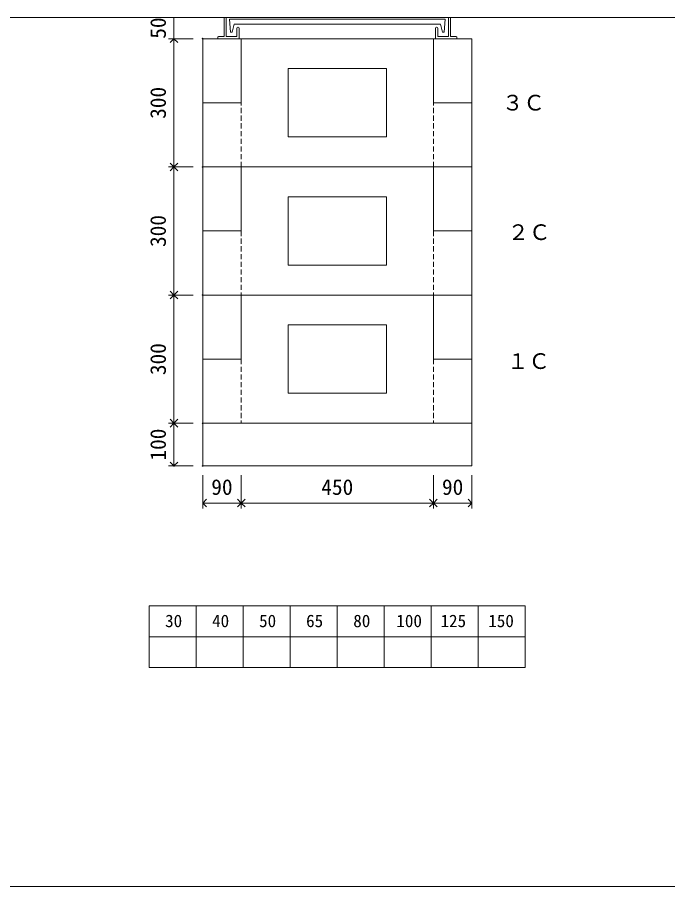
# Model space of a CAD drawing. Units: millimetres, scale not verified. Extents: x -4890 to 18490, y -2292 to 2292.
# Drawn here: x 1846 to 3368, y -1984 to 52 of the extents above; entities that cross this region are included whole.
import ezdxf
from ezdxf.enums import TextEntityAlignment as Align

# ---------------------------------------------------------------- set-up
doc = ezdxf.new("R2010")
doc.units = ezdxf.units.MM
doc.header["$LTSCALE"] = 10
doc.header["$PDMODE"] = 32
doc.header["$PDSIZE"] = 2
for name, pattern in [('DASHED1', [1.8, 1.2, -0.6]), ('USER2', [50.8, 31.75, -6.35, 6.35, -6.35]), ('USER5', [3.185, 0.01, -3.175])]:
    doc.linetypes.add(name, pattern=pattern)
for name, color, linetype, lineweight in [('0-1_Defpoints', 7, 'USER2', 5), ('0-2_waku', 7, 'Continuous', 18), ('0-3_gaikei', 7, 'Continuous', 18), ('0-4_kakure', 7, 'USER5', 18), ('0-5_sunpou', 7, 'Continuous', 5), ('0-9_uchigawa', 6, 'Continuous', 18), ('0-B_futa', 3, 'Continuous', 18), ('0-C_GL', 4, 'Continuous', 18), ('0-E_文字１', 150, 'USER2', 18)]:
    doc.layers.add(name, color=color, linetype=linetype, lineweight=lineweight)
doc.styles.add('ＭＳ ゴシック', font='')
doc.styles.get('ＭＳ ゴシック').set_extended_font_data('MS Gothic')

# ---------------------------------------------------------------- blocks, each defined once
blk = doc.blocks.new('_Open90')
at = {"layer": '0-5_sunpou'}
blk.add_line((0, 0), (-1, 0), dxfattribs=at)
blk.add_lwpolyline([(-0.5, 0.5), (0, 0), (-0.5, -0.5)], dxfattribs=at)
blk = doc.blocks.new('D59')
at = {"layer": '0-1_Defpoints'}
for p in [(3727.32, 1914.36), (3660.08, 1614.36), (3727.32, 1614.36)]:
    blk.add_point(p, dxfattribs=at)
at = {"layer": '0-5_sunpou'}
for p, q in [((3705.32, 1914.36), (3647.08, 1914.36)), ((3660.08, 1896.36), (3660.08, 1632.36)), ((3705.32, 1614.36), (3647.08, 1614.36))]:
    blk.add_line(p, q, dxfattribs=at)
at = {"layer": '0-5_sunpou', "xscale": 18, "yscale": 18}
for p, rotation in [((3660.08, 1914.36), 90), ((3660.08, 1614.36), 270)]:
    blk.add_blockref('_Open90', p, dxfattribs=dict(at, rotation=rotation))
at = {"layer": '0-5_sunpou', "style": 'ＭＳ ゴシック'}
blk.add_text('300', height=36.66, rotation=90, dxfattribs=at).set_placement((3652.08, 1726.86), align=Align.BOTTOM_LEFT)
blk = doc.blocks.new('D44')
at = {"layer": '0-1_Defpoints'}
for p in [(3727.32, 2214.36), (3660.08, 1914.36), (3727.32, 1914.36)]:
    blk.add_point(p, dxfattribs=at)
at = {"layer": '0-5_sunpou'}
for p, q in [((3705.32, 2214.36), (3647.08, 2214.36)), ((3660.08, 2196.36), (3660.08, 1932.36)), ((3705.32, 1914.36), (3647.08, 1914.36))]:
    blk.add_line(p, q, dxfattribs=at)
at = {"layer": '0-5_sunpou', "xscale": 18, "yscale": 18}
for p, rotation in [((3660.08, 2214.36), 90), ((3660.08, 1914.36), 270)]:
    blk.add_blockref('_Open90', p, dxfattribs=dict(at, rotation=rotation))
at = {"layer": '0-5_sunpou', "style": 'ＭＳ ゴシック'}
blk.add_text('300', height=36.66, rotation=90, dxfattribs=at).set_placement((3652.08, 2026.86), align=Align.BOTTOM_LEFT)
blk = doc.blocks.new('D54')
at = {"layer": '0-1_Defpoints'}
for p in [(3727.32, 1614.36), (3660.08, 1314.36), (3727.32, 1314.36)]:
    blk.add_point(p, dxfattribs=at)
at = {"layer": '0-5_sunpou'}
for p, q in [((3705.32, 1614.36), (3647.08, 1614.36)), ((3660.08, 1596.36), (3660.08, 1332.36)), ((3705.32, 1314.36), (3647.08, 1314.36))]:
    blk.add_line(p, q, dxfattribs=at)
at = {"layer": '0-5_sunpou', "xscale": 18, "yscale": 18}
for p, rotation in [((3660.08, 1614.36), 90), ((3660.08, 1314.36), 270)]:
    blk.add_blockref('_Open90', p, dxfattribs=dict(at, rotation=rotation))
at = {"layer": '0-5_sunpou', "style": 'ＭＳ ゴシック'}
blk.add_text('300', height=36.66, rotation=90, dxfattribs=at).set_placement((3652.08, 1426.86), align=Align.BOTTOM_LEFT)
blk = doc.blocks.new('_Open90_34')
at = {"layer": '0-5_sunpou'}
blk.add_line((0, 0), (-1, 0), dxfattribs=at)
blk.add_lwpolyline([(-0.5, 0.5), (0, 0), (-0.5, -0.5)], dxfattribs=at)
blk = doc.blocks.new('D63')
at = {"layer": '0-1_Defpoints'}
for p in [(3727.32, 1314.36), (3660.08, 1214.36), (3727.32, 1214.36)]:
    blk.add_point(p, dxfattribs=at)
at = {"layer": '0-5_sunpou'}
for p, q in [((3705.32, 1314.36), (3647.08, 1314.36)), ((3660.08, 1296.36), (3660.08, 1232.36)), ((3705.32, 1214.36), (3647.08, 1214.36))]:
    blk.add_line(p, q, dxfattribs=at)
at = {"layer": '0-5_sunpou', "xscale": 18, "yscale": 18}
for p, rotation in [((3660.08, 1314.36), 90), ((3660.08, 1214.36), 270)]:
    blk.add_blockref('_Open90_34', p, dxfattribs=dict(at, rotation=rotation))
at = {"layer": '0-5_sunpou', "style": 'ＭＳ ゴシック'}
blk.add_text('100', height=36.66, rotation=90, dxfattribs=at).set_placement((3652.08, 1226.86), align=Align.BOTTOM_LEFT)

msp = doc.modelspace()

# ---------------------------------------------------------------- linework, layer by layer
at = {"layer": '0-2_waku'}
for p, q in [((2155, -1326.5), (2155, -1470.5)), ((2155, -1326.5), (2155, -1470.5)), ((2155, -1326.5), (2155, -1470.5)), ((2155, -1326.5), (2155, -1470.5)), ((2155, -1326.5), (3035, -1326.5)), ((2265, -1326.5), (2265, -1470.5)), ((2375, -1326.5), (2375, -1470.5)), ((2375, -1326.5), (2375, -1470.5)), ((2485, -1326.5), (2485, -1470.5)), ((2595, -1326.5), (2595, -1470.5)), ((2705, -1326.5), (2705, -1470.5)), ((2815, -1326.5), (2815, -1470.5)), ((2925, -1326.5), (2925, -1470.5)), ((3035, -1326.5), (3035, -1470.5)), ((2155, -1398.5), (3035, -1398.5)), ((2155, -1470.5), (3035, -1470.5)), ((-1230, -1983.5), (4890, -1983.5)), ((-1230, -1983.5), (4890, -1983.5)), ((-1230, -1983.5), (4890, -1983.5))]:
    msp.add_line(p, q, dxfattribs=at)
at = {"layer": '0-3_gaikei'}
for p, q in [((2280, 1.5), (2910, 1.5)), ((2280, 1.5), (2910, 1.5)), ((2280, 1.5), (2910, 1.5)), ((2280, 1.5), (2910, 1.5)), ((2280, 1.5), (2910, 1.5)), ((2280, 1.5), (2910, 1.5)), ((2280, 1.5), (2370, 1.5)), ((2280, -938.5), (2280, 1.5)), ((2360, 1.5), (2830, 1.5)), ((2360, 1.5), (2830, 1.5)), ((2370, 1.5), (2370, -148.5)), ((2820, 1.5), (2820, -148.5)), ((2820, 1.5), (2910, 1.5)), ((2910, -938.5), (2910, 1.5)), ((2910, -298.5), (2910, -138.5)), ((2280, -148.5), (2370, -148.5)), ((2820, -148.5), (2910, -148.5)), ((2280, -298.5), (2910, -298.5)), ((2280, -298.5), (2910, -298.5)), ((2280, -298.5), (2910, -298.5)), ((2360, -298.5), (2830, -298.5)), ((2360, -298.5), (2830, -298.5)), ((2370, -298.5), (2370, -448.5)), ((2280, -448.5), (2370, -448.5)), ((2280, -598.5), (2910, -598.5)), ((2280, -598.5), (2910, -598.5)), ((2280, -598.5), (2910, -598.5)), ((2280, -598.5), (2910, -598.5)), ((2370, -598.5), (2370, -748.5)), ((2820, -598.5), (2820, -748.5)), ((2280, -658.5), (2280, -998.5)), ((2910, -658.5), (2910, -998.5)), ((2280, -748.5), (2370, -748.5)), ((2820, -748.5), (2910, -748.5)), ((2280, -898.5), (2910, -898.5)), ((2280, -898.5), (2910, -898.5)), ((2280, -998.5), (2910, -998.5)), ((2280, -998.5), (2910, -998.5))]:
    msp.add_line(p, q, dxfattribs=at)
msp.add_lwpolyline([(2820, -298.5), (2820, -448.5), (2910, -448.5)], dxfattribs=at)
at = {"layer": '0-4_kakure', "linetype": 'DASHED1', "lineweight": 5}
for p, q in [((2370, -298.5), (2370, -148.5)), ((2820, -298.5), (2820, -148.5)), ((2370, -448.5), (2370, -598.5)), ((2820, -448.5), (2820, -598.5)), ((2370, -748.5), (2370, -898.5)), ((2820, -748.5), (2820, -898.5))]:
    msp.add_line(p, q, dxfattribs=at)
at = {"layer": '0-5_sunpou'}
for p, q in [((2258, 51.5), (2199.76, 51.5)), ((2212.76, 51.5), (2212.76, 1.5)), ((2258, 1.5), (2199.76, 1.5)), ((2258, 1.5), (2199.76, 1.5)), ((2280, -1020.5), (2280, -1098.43)), ((2370, -1020.5), (2370, -1098.43)), ((2370, -1020.5), (2370, -1098.43)), ((2820, -1020.5), (2820, -1098.43)), ((2820, -1020.5), (2820, -1098.43)), ((2910, -1020.5), (2910, -1098.43)), ((2298, -1085.43), (2352, -1085.43)), ((2388, -1085.43), (2802, -1085.43)), ((2838, -1085.43), (2892, -1085.43))]:
    msp.add_line(p, q, dxfattribs=at)
at = {"layer": '0-9_uchigawa'}
for p, q in [((2480, -68.5), (2710, -68.5)), ((2480, -228.5), (2480, -68.5)), ((2710, -228.5), (2710, -68.5)), ((2480, -228.5), (2710, -228.5)), ((2480, -528.5), (2480, -368.5)), ((2480, -368.5), (2710, -368.5)), ((2710, -528.5), (2710, -368.5)), ((2480, -528.5), (2710, -528.5)), ((2480, -828.5), (2480, -668.5)), ((2480, -668.5), (2710, -668.5)), ((2710, -828.5), (2710, -668.5)), ((2480, -828.5), (2710, -828.5))]:
    msp.add_line(p, q, dxfattribs=at)
at = {"layer": '0-B_futa'}
for p, q in [((2330, 49.5), (2330, 6.5)), ((2332, 51.5), (2335, 51.5)), ((2335, 51.5), (2335, 6.5)), ((2342.81, 47), (2847.14, 47)), ((2342.81, 47), (2345.3, 17)), ((2847.14, 47), (2844.89, 17)), ((2855, 51.5), (2855, 6.5)), ((2855, 51.5), (2858, 51.5)), ((2860, 49.5), (2860, 6.5)), ((2353.33, 36), (2349.01, 17)), ((2353.33, 36), (2836.67, 36)), ((2360, 26.5), (2360, 6.5)), ((2362, 28.5), (2363, 28.5)), ((2365, 26.5), (2365, 1.5)), ((2825, 26.5), (2825, 1.5)), ((2828, 28.5), (2827, 28.5)), ((2830, 26.5), (2830, 6.5)), ((2836.67, 36), (2840.98, 17)), ((2315, 4.5), (2315, 3.5)), ((2317, 6.5), (2330, 6.5)), ((2365, 1.5), (2317, 1.5)), ((2335, 6.5), (2360, 6.5)), ((2345.3, 17), (2349.01, 17)), ((2825, 1.5), (2873, 1.5)), ((2855, 6.5), (2830, 6.5)), ((2844.89, 17), (2840.98, 17)), ((2873, 6.5), (2860, 6.5)), ((2875, 4.5), (2875, 3.5))]:
    msp.add_line(p, q, dxfattribs=at)
for centre, start, end in [((2332, 49.5), 90, 180), ((2858, 49.5), 0, 90), ((2362, 26.5), 90, 180), ((2363, 26.5), 0, 90), ((2827, 26.5), 90, 180), ((2828, 26.5), 0, 90), ((2317, 4.5), 90, 180), ((2317, 3.5), 180, 270), ((2873, 4.5), 0, 90), ((2873, 3.5), 270, 0)]:
    msp.add_arc(centre, 2, start, end, dxfattribs=at)
at = {"layer": '0-C_GL'}
msp.add_line((-1230, 51.5), (4890, 51.5), dxfattribs=at)
msp.add_line((-1230, 51.5), (4890, 51.5), dxfattribs=at)

# ---------------------------------------------------------------- block references
at = {"layer": '0-5_sunpou'}
for name in ['D44', 'D59', 'D54', 'D63']:
    msp.add_blockref(name, (-1447.32, -2212.87), dxfattribs=at)
at = {"layer": '0-5_sunpou', "xscale": 18, "yscale": 18, "rotation": 180}
for p in [(2280, -1085.43), (2370, -1085.43), (2820, -1085.43)]:
    msp.add_blockref('_Open90_34', p, dxfattribs=at)
at = {"layer": '0-5_sunpou', "xscale": 18, "yscale": 18}
for p in [(2370, -1085.43), (2820, -1085.43), (2910, -1085.43)]:
    msp.add_blockref('_Open90_34', p, dxfattribs=at)

# ---------------------------------------------------------------- texts
at = {"layer": '0-5_sunpou', "style": 'ＭＳ ゴシック'}
msp.add_text('50', height=36.66, rotation=90, dxfattribs=at).set_placement((2204.76, 1.5), align=Align.BOTTOM_LEFT)
for s, p in [('90', (2300, -1077.43)), ('450', (2557.5, -1077.43)), ('90', (2840, -1077.43))]:
    msp.add_text(s, height=36.66, dxfattribs=at).set_placement(p, align=Align.BOTTOM_LEFT)
at = {"layer": '0-E_文字１', "color": 7, "style": 'ＭＳ ゴシック'}
for s, height, p in [('３Ｃ', 36.66, (2980.58, -177.53)), ('２Ｃ', 36.66, (2993.82, -480.7)), ('１Ｃ', 36.66, (2992.5, -782.56)), ('30', 29.33, (2191.93, -1384.87)), ('40', 29.33, (2301.93, -1384.87)), ('50', 29.33, (2411.93, -1384.87)), ('65', 29.33, (2521.93, -1384.87)), ('80', 29.33, (2632.34, -1384.87)), ('100', 29.33, (2733.21, -1384.87)), ('125', 29.33, (2836.6, -1384.87)), ('150', 29.33, (2948.36, -1384.87))]:
    msp.add_text(s, height=height, dxfattribs=at).set_placement(p, align=Align.BOTTOM_LEFT)

doc.saveas('drawing.dxf')
